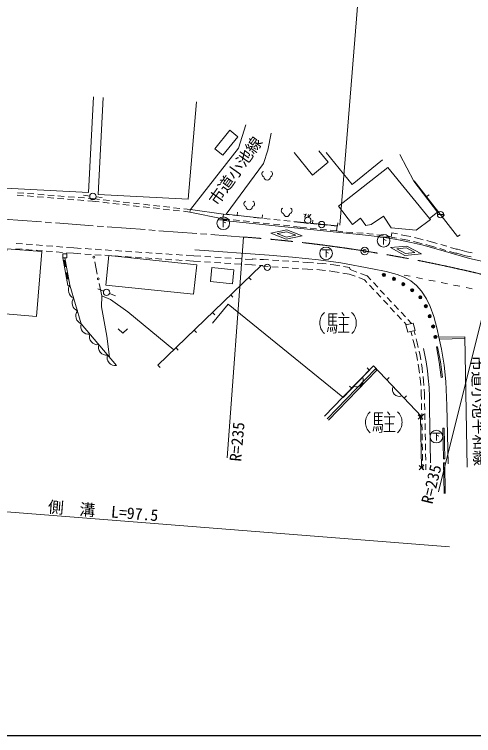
# Model space of a CAD drawing. Units: millimetres, scale not verified. Extents: x 40000 to 680000, y 20000 to 380000.
# Drawn here: x 277260 to 349794, y 205000 to 318976 of the extents above; entities that cross this region are included whole.
import ezdxf
from ezdxf.enums import TextEntityAlignment as Align

# ---------------------------------------------------------------- set-up
doc = ezdxf.new("R2010")
doc.units = ezdxf.units.MM
doc.header["$LTSCALE"] = 1000
doc.header["$PDMODE"] = 32
doc.header["$PDSIZE"] = 500
doc.linetypes.add('CHAIN', pattern=[18.5, 12, -1.5, 3.5, -1.5])
for name, color, linetype, lineweight in [('M-BGD', 7, 'Continuous', 13), ('M-BGD-EXST', 7, 'Continuous', 13), ('M-BMK', 2, 'CHAIN', 13), ('M-BMK-SRVR', 3, 'Continuous', 13), ('M-STR-HTXT', 7, 'Continuous', 13), ('M-STR-STRC', 7, 'Continuous', 13), ('M-TTL-BAND', 7, 'Continuous', 25), ('作業レイヤ1', 7, 'Continuous', 13)]:
    doc.layers.add(name, color=color, linetype=linetype, lineweight=lineweight)
doc.layers.add('M-BMK-HTXT', color=7, linetype='Continuous')
doc.styles.add('ＭＳ ゴシック', font='')
doc.styles.get('ＭＳ ゴシック').set_extended_font_data('MS Gothic')

msp = doc.modelspace()

# ---------------------------------------------------------------- hatches: boundary and pattern name
at = {"layer": 'M-BGD'}
for points in [[(285286, 280131), (284958, 280070), (285142, 279087), (285471, 279149)], [(285655, 278166), (285327, 278104), (285511, 277121), (285839, 277183)]]:
    msp.add_hatch(color=256, dxfattribs=at).paths.add_polyline_path(points)

# ---------------------------------------------------------------- linework, layer by layer
for p, q in [((347274, 283858), (340435, 292676)), ((278751, 290724), (277754, 290803)), ((280346, 290598), (279349, 290677)), ((278676, 290329), (277679, 290408)), ((280271, 290202), (279274, 290281)), ((281866, 290076), (280869, 290155)), ((281941, 290471), (280944, 290550)), ((283461, 289949), (282464, 290028)), ((283536, 290344), (282539, 290423)), ((285056, 289822), (284059, 289901)), ((285131, 290218), (284134, 290297)), ((286651, 289696), (285654, 289775)), ((286726, 290091), (285729, 290170)), ((288246, 289569), (287249, 289648)), ((288321, 289964), (287324, 290044)), ((289150, 290266), (288157, 290384)), ((289578, 289463), (288844, 289522)), ((289616, 289862), (288919, 289917)), ((290685, 289742), (289616, 289862)), ((290144, 290149), (291137, 290031)), ((292275, 289564), (291281, 289675)), ((342371, 290180), (342766, 290486)), ((290627, 289346), (289578, 289463)), ((292217, 289168), (291223, 289279)), ((293807, 288990), (292813, 289101)), ((293865, 289386), (292871, 289497)), ((295397, 288812), (294404, 288923)), ((295455, 289208), (294461, 289319)), ((296987, 288634), (295994, 288745)), ((297045, 289030), (296051, 289141)), ((298577, 288456), (297584, 288567)), ((298635, 288852), (297641, 288963)), ((300167, 288278), (299174, 288389)), ((300225, 288674), (299231, 288785)), ((301815, 288496), (300821, 288607)), ((303405, 288317), (302411, 288429)), ((330667, 285796), (328433, 288682)), ((301758, 288099), (300764, 288211)), ((303348, 287921), (302354, 288033)), ((304993, 287737), (303944, 287855)), ((305070, 288131), (304001, 288251)), ((305070, 288131), (304993, 287737)), ((310187, 286685), (304993, 287737)), ((310266, 287420), (305070, 288131)), ((310187, 286685), (310266, 287420)), ((310266, 287420), (311289, 287310)), ((316403, 286789), (310703, 287392)), ((311886, 287246), (312880, 287139)), ((312425, 287210), (312478, 287707)), ((316403, 286789), (316456, 287286)), ((344079, 287338), (345079, 287338)), ((344823, 287019), (345218, 287325)), ((310187, 286685), (311211, 286574)), ((311808, 286510), (312802, 286403)), ((313399, 286338), (314393, 286231)), ((313477, 287074), (314471, 286967)), ((314989, 286167), (315984, 286060)), ((315067, 286903), (316062, 286796)), ((316658, 286732), (317653, 286624)), ((318249, 286560), (319243, 286453)), ((319840, 286389), (320834, 286282)), ((328315, 285539), (321425, 286259)), ((321431, 286217), (322454, 286107)), ((322454, 286107), (323451, 286006)), ((324337, 285954), (324389, 286452)), ((330667, 285796), (331923, 286768)), ((332790, 285621), (331913, 286761)), ((333640, 285780), (335542, 287070)), ((335542, 287070), (336768, 285263)), ((316580, 285996), (317574, 285889)), ((318171, 285824), (319165, 285717)), ((319762, 285653), (320756, 285546)), ((321353, 285482), (322377, 285371)), ((322377, 285371), (323375, 285270)), ((323972, 285209), (324967, 285108)), ((324048, 285945), (325043, 285844)), ((325287, 285773), (326287, 285773)), ((325564, 285048), (326559, 284947)), ((325640, 285784), (326635, 285683)), ((327067, 285645), (326078, 285789)), ((327232, 285622), (328229, 285521)), ((328154, 284785), (328229, 285521)), ((328315, 285539), (328367, 286036)), ((332790, 285621), (333640, 285780)), ((327156, 284886), (328154, 284785)), ((328154, 284785), (328424, 284699)), ((328424, 284699), (329138, 284636)), ((329736, 284582), (330732, 284494)), ((331330, 284443), (332328, 284380)), ((332927, 284343), (333296, 284320)), ((333296, 284320), (333921, 284241)), ((334516, 284167), (335504, 284044)), ((335504, 284044), (335509, 284043)), ((336101, 283944), (336505, 283876)), ((336505, 283876), (336778, 283794)), ((336778, 283794), (336894, 284433)), ((337762, 284275), (336894, 284433)), ((339219, 284009), (338352, 284167)), ((339874, 283853), (339219, 284009)), ((347274, 283858), (347669, 284164)), ((277525, 282796), (278522, 282717)), ((279120, 282670), (280117, 282591)), ((337637, 283637), (336778, 283794)), ((339086, 283372), (338227, 283529)), ((339728, 283220), (339086, 283372)), ((340955, 282928), (340312, 283081)), ((341113, 283559), (340458, 283714)), ((341661, 282743), (340955, 282928)), ((341826, 283372), (341113, 283559)), ((343119, 283032), (342406, 283220)), ((344026, 282771), (343119, 283032)), ((277487, 281949), (278483, 281870)), ((279082, 281822), (280078, 281743)), ((280677, 281695), (281673, 281616)), ((280715, 282543), (281712, 282464)), ((282272, 281569), (283268, 281490)), ((282310, 282416), (283307, 282337)), ((283905, 282290), (284902, 282211)), ((285500, 282163), (286628, 282074)), ((286628, 282074), (287829, 281995)), ((288427, 281955), (289425, 281890)), ((290024, 281851), (291022, 281785)), ((291620, 281746), (292618, 281680)), ((293217, 281641), (294215, 281576)), ((294814, 281536), (295811, 281471)), ((342947, 282406), (342241, 282591)), ((343889, 282134), (342947, 282406)), ((345427, 281691), (344466, 281968)), ((345564, 282328), (344603, 282605)), ((346946, 281254), (346003, 281525)), ((347047, 281901), (346140, 282162)), ((347270, 281894), (347047, 281901)), ((348707, 281465), (347270, 281894)), ((283867, 281442), (284863, 281363)), ((284881, 280483), (285695, 276138)), ((285462, 281316), (286570, 281228)), ((286570, 281228), (287772, 281149)), ((288371, 281110), (289369, 281045)), ((289967, 281006), (290965, 280941)), ((291564, 280902), (292562, 280837)), ((293161, 280798), (294158, 280733)), ((294757, 280694), (295755, 280628)), ((296354, 280589), (297352, 280524)), ((296410, 281431), (297408, 281366)), ((297950, 280485), (298948, 280420)), ((298007, 281327), (299005, 281261)), ((299547, 280381), (300545, 280316)), ((299603, 281222), (300601, 281156)), ((301200, 281117), (302198, 281051)), ((302796, 281012), (303794, 280947)), ((304393, 280907), (305593, 280829)), ((306718, 280755), (305593, 280829)), ((308314, 280651), (307316, 280716)), ((309911, 280547), (308913, 280612)), ((311507, 280443), (310510, 280508)), ((313104, 280339), (312106, 280404)), ((347165, 281247), (346946, 281254)), ((348543, 280836), (347165, 281247)), ((349415, 280641), (348543, 280836)), ((349567, 281274), (348707, 281465)), ((285286, 280131), (284958, 280070)), ((290356, 277909), (289950, 279868)), ((299923, 263520), (316258, 279290)), ((301144, 280277), (302142, 280212)), ((302740, 280173), (303738, 280108)), ((304337, 280069), (305538, 279990)), ((306663, 279917), (305538, 279990)), ((308259, 279813), (307262, 279878)), ((309856, 279709), (308858, 279774)), ((311453, 279605), (310455, 279670)), ((313049, 279500), (312051, 279566)), ((314772, 279388), (313648, 279461)), ((314827, 280226), (313703, 280300)), ((315367, 279343), (314808, 279377)), ((314865, 280325), (314827, 280226)), ((315424, 280292), (314865, 280325)), ((316525, 279274), (315966, 279308)), ((316582, 280223), (316023, 280256)), ((316516, 279175), (316525, 279274)), ((316582, 280223), (317412, 280171)), ((318011, 280134), (319009, 280071)), ((319608, 280034), (320606, 279972)), ((321205, 279934), (322203, 279872)), ((322801, 279835), (323632, 279783)), ((323632, 279783), (324496, 279724)), ((325094, 279683), (325958, 279624)), ((325958, 279624), (326533, 279548)), ((327128, 279469), (327703, 279393)), ((327703, 279393), (328654, 279240)), ((285471, 279149), (285142, 279087)), ((285655, 278166), (285327, 278104)), ((316516, 279175), (317345, 279123)), ((317944, 279086), (318942, 279023)), ((319541, 278986), (320539, 278924)), ((321138, 278887), (322136, 278824)), ((322734, 278787), (323563, 278735)), ((323563, 278735), (324409, 278678)), ((325008, 278637), (325853, 278579)), ((325853, 278579), (326404, 278506)), ((326999, 278427), (327550, 278354)), ((327550, 278354), (328555, 278192)), ((329247, 279144), (330198, 278990)), ((330198, 278990), (330320, 278640)), ((330320, 278640), (331370, 278247)), ((285839, 277183), (285511, 277121)), ((314312, 277411), (314659, 277052)), ((329148, 278096), (330153, 277934)), ((330153, 277934), (331081, 277586)), ((331643, 277376), (332571, 277028)), ((331932, 278036), (332982, 277643)), ((332571, 277028), (332955, 276616)), ((332982, 277643), (333559, 277025)), ((286023, 276200), (285695, 276138)), ((291066, 274482), (290660, 276440)), ((333365, 276178), (334048, 275447)), ((333969, 276586), (334652, 275856)), ((291348, 275229), (290417, 275593)), ((292279, 274865), (293211, 274501)), ((334457, 275009), (335140, 274278)), ((335061, 275417), (335744, 274687)), ((311434, 274633), (311781, 274273)), ((335550, 273840), (336233, 273109)), ((336154, 274248), (336836, 273518)), ((311045, 273197), (308572, 270158)), ((336642, 272671), (337325, 271940)), ((337246, 273079), (337929, 272349)), ((308556, 271855), (308904, 271495)), ((328232, 271680), (326920, 271680)), ((326920, 271680), (326920, 269885)), ((327576, 271680), (327576, 269885)), ((328978, 271860), (329355, 271368)), ((337735, 271502), (338417, 270771)), ((338339, 271910), (339021, 271180)), ((326920, 271106), (328150, 271106)), ((326920, 270499), (328141, 270499)), ((328437, 271073), (330117, 271073)), ((329264, 271073), (329264, 268762)), ((338827, 270333), (339212, 269921)), ((339431, 270741), (340009, 270123)), ((305679, 269076), (306026, 268717)), ((326887, 269549), (326732, 268786)), ((326920, 269885), (328191, 269885)), ((327174, 269508), (327223, 268827)), ((327437, 269549), (327568, 268901)), ((327789, 269590), (327904, 269008)), ((328191, 269885), (328051, 268663)), ((328560, 269958), (329994, 269958)), ((340384, 268988), (340559, 268311)), ((328051, 268663), (327633, 268590)), ((328412, 268762), (330166, 268762)), ((339900, 268865), (340074, 268190)), ((340223, 267609), (340397, 266935)), ((340397, 266935), (340554, 266248)), ((340709, 267730), (340883, 267053)), ((340883, 267053), (341043, 266355)), ((302801, 266298), (303148, 265938)), ((340688, 265663), (340845, 264977)), ((341176, 265770), (341336, 265072)), ((340845, 264977), (340956, 264279)), ((341336, 265072), (341449, 264362)), ((299923, 263520), (300271, 263160)), ((341051, 263687), (341162, 262990)), ((341544, 263770), (341657, 263060)), ((326880, 254855), (334516, 262760)), ((333325, 262765), (332966, 263113)), ((341162, 262990), (341248, 262294)), ((341657, 263060), (341744, 262352)), ((336085, 261249), (336447, 261593)), ((341321, 261698), (341407, 261002)), ((341818, 261757), (341905, 261049)), ((341905, 261049), (341951, 260339)), ((344871, 261630), (344673, 261603)), ((330541, 259893), (330182, 260241)), ((341407, 261002), (341453, 260305)), ((341492, 259706), (341538, 259008)), ((341538, 259008), (341556, 258091)), ((341991, 259740), (342037, 259029)), ((342037, 259029), (342055, 258107)), ((338837, 258346), (339200, 258690)), ((341567, 257491), (341587, 256492)), ((342067, 257507), (342087, 256507)), ((335456, 255985), (334145, 255985)), ((334145, 255985), (334145, 254190)), ((334145, 255411), (335375, 255411)), ((334801, 255985), (334801, 254190)), ((335661, 255378), (337342, 255378)), ((336202, 256165), (336579, 255674)), ((336489, 255378), (336489, 253067)), ((341051, 255697), (341772, 255004)), ((341065, 254990), (341758, 255711)), ((341570, 247357), (341411, 255351)), ((341589, 255444), (341952, 255788)), ((341599, 255892), (341618, 254892)), ((342098, 255907), (342118, 254907)), ((334145, 254805), (335366, 254805)), ((334145, 254190), (335416, 254190)), ((335416, 254190), (335276, 252969)), ((335784, 254264), (337219, 254264)), ((341630, 254292), (341650, 253292)), ((342130, 254307), (342149, 253308)), ((334112, 253854), (333957, 253092)), ((334399, 253813), (334448, 253133)), ((334661, 253854), (334793, 253206)), ((335014, 253895), (335129, 253313)), ((335637, 253067), (337391, 253067)), ((345153, 253600), (344953, 253596)), ((344953, 253596), (345053, 248734)), ((335276, 252969), (334858, 252895)), ((341661, 252692), (341681, 251692)), ((342161, 252708), (342181, 251708)), ((341693, 251093), (341712, 250093)), ((342192, 251108), (342212, 250108)), ((341724, 249493), (341744, 248493)), ((342224, 249508), (342243, 248509)), ((341209, 247703), (341930, 247010)), ((341223, 246996), (341916, 247717)), ((341755, 247893), (341773, 246977)), ((342255, 247909), (342273, 246986)), ((345257, 248123), (345057, 248120)), ((345057, 248120), (345130, 243269)), ((345257, 248123), (345330, 243272))]:
    msp.add_line(p, q, dxfattribs=at)
for points in [[(274517, 306692), (273769, 291603), (288978, 290848), (289726, 305937)], [(291257, 305861), (290494, 290499), (304694, 289795), (306028, 305156)], [(305070, 288131), (312646, 297837), (313799, 301502)], [(310703, 287392), (316591, 295390), (317281, 297532), (317837, 300196)], [(321434, 297139), (324332, 293581), (326845, 295628), (325369, 297440)], [(326499, 297174), (330592, 292089), (335422, 295976)], [(336768, 285263), (340744, 284877), (342973, 286575), (342838, 286746), (344102, 287748), (340358, 292617), (338134, 296824)], [(328433, 288682), (336259, 294806), (342838, 286746)], [(322968, 287394), (323174, 287379), (323300, 287389), (323381, 287397), (323411, 287390)], [(323298, 287321), (323185, 287141), (323170, 287081), (323152, 287047), (323141, 287010), (323134, 286980), (323129, 286940), (323118, 286903), (323132, 286896)], [(323698, 287332), (323639, 287157), (323638, 287090), (323656, 287028), (323672, 286994), (323681, 286946), (323701, 286919), (323720, 286874), (323745, 286904), (323766, 286927), (323787, 286967), (323822, 287017), (323857, 287067), (323903, 287137), (323941, 287194), (323994, 287260), (324029, 287310), (324053, 287340), (324078, 287370), (324085, 287383)], [(285220, 280483), (286023, 276200), (287794, 270083), (293373, 263500)], [(292254, 264821), (291860, 268109), (291037, 272758), (291066, 274482), (292421, 273940), (295162, 271958), (302430, 265940)], [(326244, 255468), (329136, 258478), (311045, 273197)], [(293630, 269295), (294380, 268595), (295130, 269295)], [(342998, 248096), (342891, 254054), (342853, 256434), (342806, 258524), (342759, 259994), (342638, 261463), (342515, 262645), (342291, 264095), (341896, 266171)], [(344871, 261630), (344551, 264046), (344121, 266450), (343924, 266415)], [(344673, 261603), (344354, 264015), (343924, 266415)], [(341589, 255444), (333993, 263454), (329157, 258464)], [(329178, 258444), (333993, 263411), (341567, 255423)], [(326650, 255078), (334286, 262982), (334516, 262760)], [(345153, 253600), (345253, 248738), (345053, 248734)]]:
    msp.add_lwpolyline(points, dxfattribs=at)
for points in [[(310209, 296721), (312548, 299638), (311272, 300662), (308933, 297745)], [(276075, 281954), (281588, 281504), (280751, 271238), (275237, 271688)], [(284881, 281156), (285560, 281156), (285560, 280483), (284881, 280483)], [(292181, 280854), (306053, 279415), (305568, 274740), (291697, 276178)], [(308447, 278989), (311922, 278629), (311689, 276380), (308214, 276741)], [(340278, 270192), (340571, 269035), (339408, 268740), (339115, 269897)]]:
    msp.add_lwpolyline(points, close=True, dxfattribs=at)
for centre, radius in [((289647, 290208), 500), ((344579, 287338), 500), ((323601, 286432), 500), ((325787, 285773), 500), ((289798, 280602), 150), ((317203, 278991), 500), ((290508, 277175), 150), ((291814, 275047), 500)]:
    msp.add_circle(centre, radius, dxfattribs=at)
for centre, radius, start, end in [((316794, 293756), 456, 116.08703, 255.33416), ((317584, 293756), 456, 284.66584, 63.91297), ((317189, 293315), 510, 180, 360), ((313956, 289043), 456, 116.08703, 255.33416), ((314350, 288602), 510, 180, 360), ((314745, 289043), 456, 284.66584, 63.91297), ((319875, 287971), 456, 116.08703, 255.33416), ((320664, 287971), 456, 284.66584, 63.91297), ((320270, 287531), 510, 180, 360), ((287150, 275421), 1370, 145.35009, 246.93661), ((287740, 273382), 1370, 145.35009, 246.93661), ((288331, 271343), 1370, 145.35009, 246.93661), ((327714, 270213), 2228, 131.69789, 228.01917), ((328991, 270205), 2282, 312.86378, 47.4164), ((288983, 269677), 1257, 161.15495, 279.40729), ((290378, 268032), 1257, 161.15495, 279.40729), ((291773, 266386), 1257, 161.15495, 279.40729), ((293168, 264740), 1257, 161.15495, 279.40729), ((331324, 261181), 1064, 245.91006, 25.87815), ((338044, 259668), 1064, 153.49315, 293.46123), ((334939, 254518), 2228, 131.69789, 228.01917), ((336216, 254510), 2282, 312.86378, 47.4164)]:
    msp.add_arc(centre, radius, start, end, dxfattribs=at)
at = {"layer": 'M-BGD-EXST'}
for p, q in [((309644, 286513), (310844, 286513)), ((310244, 286513), (310244, 285363)), ((310244, 286213), (310644, 286013)), ((334977, 283766), (336177, 283766)), ((335577, 283766), (335577, 282616)), ((335577, 283466), (335977, 283266)), ((325902, 281756), (327102, 281756)), ((326502, 281756), (326502, 280606)), ((326502, 281456), (326902, 281256)), ((343316, 252799), (344516, 252799)), ((343916, 252799), (343916, 251649)), ((343916, 252499), (344316, 252299))]:
    msp.add_line(p, q, dxfattribs=at)
for centre in [(310244, 285963), (335577, 283216), (326502, 281206), (343916, 252249)]:
    msp.add_circle(centre, 1000, dxfattribs=at)
at = {"layer": 'M-BMK'}
for p, q in [((275559, 286623), (281542, 286177)), ((282140, 286133), (283138, 286058)), ((283736, 286014), (289719, 285568)), ((290318, 285523), (291315, 285449)), ((291913, 285404), (297897, 284958)), ((298495, 284914), (299492, 284839)), ((300090, 284795), (306074, 284349)), ((306672, 284304), (307669, 284230)), ((308268, 284185), (313470, 283798))]:
    msp.add_line(p, q, dxfattribs=at)
msp.add_arc((296003, 49448), 235000, 76.03766, 85.73736, dxfattribs=at)
at = {"layer": 'M-BMK-SRVR'}
msp.add_circle((332601, 281580), 600, dxfattribs=at)
msp.add_point((332601, 281580), dxfattribs=at)
at = {"layer": 'M-STR-HTXT'}
for p, q in [((328690, 285683), (331593, 322241)), ((313470, 283798), (310868, 248894)), ((344260, 243539), (352704, 277504)), ((346011, 234826), (249417, 242495))]:
    msp.add_line(p, q, dxfattribs=at)
at = {"layer": 'M-STR-STRC'}
for p, q in [((339786, 277585), (338806, 277783)), ((341746, 277189), (340766, 277387)), ((343707, 276794), (342726, 276991)), ((345667, 276398), (344687, 276596)), ((347628, 276002), (346647, 276200)), ((349588, 275606), (348608, 275804)), ((344329, 267953), (348402, 268031)), ((348776, 247435), (348402, 268031)), ((344391, 267654), (348408, 267731))]:
    msp.add_line(p, q, dxfattribs=at)
for points in [[(310287, 286429), (328134, 284588), (332263, 284165), (335033, 283841), (337656, 283420), (339948, 282953), (341822, 282486), (345382, 281488), (349173, 280423), (352305, 279700), (354868, 279238), (357756, 278826), (360210, 278581), (362093, 278459), (364268, 278343), (367247, 278331), (368856, 278394), (369770, 278442)], [(305745, 281757), (317494, 280928), (321200, 280629), (325275, 280206), (328840, 279704), (333848, 278778), (335985, 278342), (337712, 277883), (338806, 277466), (339861, 276878), (340784, 276123), (341566, 275218), (342357, 274001), (342950, 272792), (343504, 271239), (344043, 269238), (344329, 267953), (344719, 266067), (345137, 263542), (345408, 260954), (345585, 257189), (345759, 247971)]]:
    msp.add_lwpolyline(points, dxfattribs=at)
for centre, radius in [((335628, 277805), 250), ((335628, 277805), 204), ((335628, 277805), 159), ((335628, 277805), 114), ((335628, 277805), 68.2), ((335628, 277805), 22.7), ((337218, 277177), 250), ((337218, 277177), 204), ((337218, 277177), 159), ((337218, 277177), 114), ((337218, 277177), 68.2), ((337218, 277177), 22.7), ((338689, 276347), 250), ((338689, 276347), 204), ((338689, 276347), 159), ((338689, 276347), 114), ((338689, 276347), 68.2), ((338689, 276347), 22.7), ((340096, 275378), 250), ((340096, 275378), 204), ((340096, 275378), 159), ((340096, 275378), 114), ((340096, 275378), 68.2), ((340096, 275378), 22.7), ((341382, 274271), 250), ((341382, 274271), 204), ((341382, 274271), 159), ((341382, 274271), 114), ((341382, 274271), 68.2), ((341382, 274271), 22.7), ((342253, 272866), 250), ((342253, 272866), 204), ((342253, 272866), 159), ((342253, 272866), 114), ((342253, 272866), 68.2), ((342253, 272866), 22.7), ((342865, 271274), 250), ((342865, 271274), 204), ((342865, 271274), 159), ((342865, 271274), 114), ((342865, 271274), 68.2), ((342865, 271274), 22.7), ((343401, 269653), 250), ((343401, 269653), 204), ((343401, 269653), 159), ((343401, 269653), 114), ((343401, 269653), 68.2), ((343401, 269653), 22.7), ((343771, 268001), 250), ((343771, 268001), 204), ((343771, 268001), 159), ((343771, 268001), 114), ((343771, 268001), 68.2), ((343771, 268001), 22.7)]:
    msp.add_circle(centre, radius, dxfattribs=at)
at = {"layer": 'M-TTL-BAND'}
msp.add_line((40000, 205000), (579000, 205000), dxfattribs=at)
at = {"layer": '作業レイヤ1'}
for points in [[(322732, 283969), (320311, 284944), (317753, 284425)], [(322732, 283969), (320174, 283450), (317753, 284425)], [(341556, 281151), (339247, 282368), (336649, 282113)], [(341556, 281151), (338958, 280896), (336649, 282113)]]:
    msp.add_lwpolyline(points, dxfattribs=at)
for points in [[(321693, 284064), (320282, 284632), (318793, 284330), (320203, 283762)], [(340531, 281352), (339186, 282061), (337674, 281912), (339019, 281204)]]:
    msp.add_lwpolyline(points, close=True, dxfattribs=at)

# ---------------------------------------------------------------- texts
at = {"layer": 'M-BMK-HTXT', "style": 'ＭＳ ゴシック'}
for s, rotation, p in [('市道小池線', 54.682, (313374, 293404)), ('市道小池平和線', 271.225, (349172, 256323))]:
    msp.add_text(s, height=1833, rotation=rotation, dxfattribs=at).set_placement(p, align=Align.BOTTOM_CENTER)
at = {"layer": 'M-STR-HTXT', "style": 'ＭＳ ゴシック'}
msp.add_text('R=235', height=1833, rotation=84.793, dxfattribs=at).set_placement((311240, 248427), align=Align.TOP_LEFT)
msp.add_text('R=235', height=1833, rotation=76.477, dxfattribs=at).set_placement((343822, 241364), align=Align.BOTTOM_LEFT)
msp.add_text('側\u3000溝\u3000L=97.5', height=1833, rotation=355.461, dxfattribs=at).set_placement((291160, 239025), align=Align.BOTTOM_CENTER)

doc.saveas('drawing.dxf')
